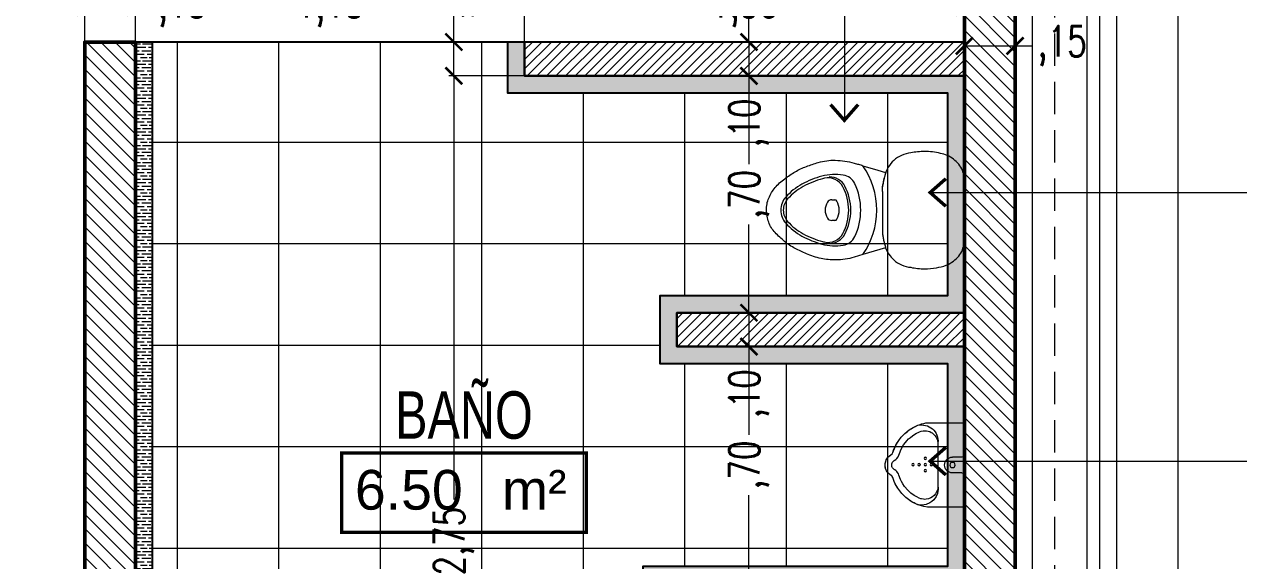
# Model space of a CAD drawing. Header units: millimetres. Extents: x 216 to 2687, y 57 to 1099.
# Drawn here: x 235.794 to 239.384, y 87.164 to 88.749 of the extents above; entities that cross this region are included whole.
import ezdxf
from ezdxf.enums import TextEntityAlignment as Align

# ---------------------------------------------------------------- set-up
doc = ezdxf.new("R2010")
doc.units = ezdxf.units.MM
doc.header["$LTSCALE"] = 0.5
doc.set_wipeout_variables(frame=1)
doc.header["$PDMODE"] = 35
doc.linetypes.add('DASHDOT2', pattern=[12.7, 6.35, -3.175, 0, -3.175])
for name, color, linetype, lineweight in [('A-COTAS', 7, 'Continuous', 9), ('A-EJES', 7, 'DASHDOT2', 9), ('A-HID-APAR', 46, 'Continuous', 13), ('A-MURO', 5, 'Continuous', 50), ('A-MURO-ACHU', 250, 'Continuous', 0), ('A-MURO-ANTE', 150, 'Continuous', 25), ('A-PISO', 7, 'Continuous', 15), ('A-PISO -ACHU', 55, 'Continuous', 0), ('A-PISO -GRAN', 43, 'Continuous', 13), ('A-TEXT-ESPA', 1, 'Continuous', 9), ('A-TEXT-FLEC', 4, 'Continuous', 9), ('A-WIPEOUT', 255, 'Continuous', 0)]:
    doc.layers.add(name, color=color, linetype=linetype, lineweight=lineweight)
doc.layers.add('BORRADOR', color=3, linetype='Continuous', plot=False)
doc.styles.add('Cotas', font='romans.shx', dxfattribs={"width": 0.75})
doc.styles.add('ING_50', font='swisscl.ttf', dxfattribs={"height": 0.08})
doc.styles.add('swis Lt BT', font='swissl.ttf')
doc.dimstyles.new("1-25'", dxfattribs={"dimtxt": 0.075, "dimasz": 0.05, "dimexe": 0.015, "dimexo": 0, "dimgap": 0.02, "dimtad": 0, "dimzin": 4, "dimtxsty": 'Cotas', "dimblk": 'ARCHTICK', "dimcen": 0.09, "dimclrd": 142, "dimclre": 2, "dimclrt": 2, "dimadec": 0, "dimazin": 0, "dimtfac": 1, "dimtmove": 0, "dimatfit": 3, "dimfxl": 0.1, "dimlwd": 13, "dimlwe": 9, "dimarcsym": 2})
doc.dimstyles.new("1-50'---", dxfattribs={"dimtxt": 0.15, "dimasz": 0.1, "dimexe": 0.045, "dimexo": 0, "dimgap": 0.02, "dimtad": 0, "dimzin": 4, "dimtxsty": 'Cotas', "dimblk": 'ARCHTICK', "dimcen": 0.09, "dimclrd": 40, "dimclre": 74, "dimclrt": 256, "dimadec": 0, "dimazin": 0, "dimtfac": 1, "dimtmove": 0, "dimatfit": 3, "dimfxl": 30, "dimfxlon": 1, "dimlwd": 13, "dimlwe": 9, "dimarcsym": 2})
pattern_1 = [(135, (-2414.348867, -998.31859), (-0.02121320344, -0.02121320344), [])]
pattern_2 = [(45, (-2414.348867, -998.31859), (-0.01414213562, 0.01414213562), [])]

# ---------------------------------------------------------------- blocks, each defined once
blk = doc.blocks.new('ORINAL_NIÑOS_PL')
at = {"layer": 'A-HID-APAR'}
for p, q in [((-0.0234, -0.0078), (-0.0234, -0.0352)), ((0.0234, -0.0078), (0.0234, -0.0352))]:
    blk.add_line(p, q, dxfattribs=at)
for points in [[(0.125, 0), (-0.125, 0), (-0.125, -0.1094), (-0.123, -0.1196), (-0.1189, -0.1337), (-0.1158, -0.1414), (-0.1095, -0.1539), (-0.107, -0.158), (-0.1022, -0.1652), (-0.0957, -0.1733), (-0.0841, -0.1852), (-0.0683, -0.1971), (-0.0558, -0.2042), (-0.0483, -0.2076), (-0.0368, -0.2117), (-0.0329, -0.2137), (-0.0313, -0.2154), (-0.0303, -0.2167), (-0.0282, -0.22), (-0.0237, -0.225), (-0.02, -0.2281), (-0.0169, -0.23), (-0.0131, -0.2318), (-0.0078, -0.2335), (-0.0041, -0.2341), (-0.0007, -0.2344), (0.0048, -0.234), (0.012, -0.2323), (0.0181, -0.2293), (0.0236, -0.2251), (0.0273, -0.2211), (0.0301, -0.217), (0.0329, -0.2137), (0.0368, -0.2117), (0.044, -0.2093), (0.0546, -0.2048), (0.0627, -0.2006), (0.0826, -0.1864), (0.0933, -0.1761), (0.1037, -0.163), (0.1111, -0.1511), (0.1173, -0.1378), (0.1198, -0.131), (0.1213, -0.1263), (0.123, -0.1198), (0.1242, -0.1143), (0.125, -0.1094)], [(0.0624, -0.0781), (-0.0624, -0.0781), (-0.0685, -0.0786), (-0.074, -0.0799), (-0.0794, -0.082), (-0.0853, -0.0855), (-0.09, -0.0895), (-0.0941, -0.0943), (-0.0972, -0.0995), (-0.0998, -0.1059), (-0.1012, -0.1126), (-0.1015, -0.1172), (-0.1013, -0.1213), (-0.1004, -0.1266), (-0.0998, -0.1287), (-0.098, -0.1333), (-0.0943, -0.141), (-0.0901, -0.1483), (-0.0831, -0.1579), (-0.0745, -0.1674), (-0.063, -0.1771), (-0.056, -0.1818), (-0.049, -0.1858), (-0.0429, -0.1887), (-0.0295, -0.1936), (-0.0258, -0.1952), (-0.0223, -0.1973), (-0.0193, -0.1997), (-0.0162, -0.2029), (-0.0145, -0.2052), (-0.0139, -0.2061), (-0.013, -0.2075), (-0.0121, -0.2089), (-0.0102, -0.2109), (-0.0081, -0.2125), (-0.0065, -0.2134), (-0.005, -0.214), (-0.0029, -0.2146), (0, -0.2148), (0.0034, -0.2145), (0.0082, -0.2124), (0.0103, -0.2108), (0.0132, -0.2072), (0.0161, -0.2031), (0.0197, -0.1993), (0.0243, -0.196), (0.0289, -0.1938), (0.0336, -0.1922), (0.0473, -0.1866), (0.0596, -0.1795), (0.0669, -0.1741), (0.0715, -0.1702), (0.077, -0.1649), (0.0818, -0.1595), (0.0863, -0.1538), (0.0909, -0.1469), (0.0941, -0.1414), (0.0963, -0.137), (0.0984, -0.1324), (0.1001, -0.1275), (0.1012, -0.1222), (0.1015, -0.1182), (0.1015, -0.1154), (0.1011, -0.1118), (0.1001, -0.1069), (0.0987, -0.1026), (0.0965, -0.0981), (0.095, -0.0956), (0.0924, -0.0921), (0.0895, -0.089), (0.0859, -0.086), (0.083, -0.084), (0.0794, -0.082), (0.0739, -0.0798), (0.0712, -0.0791), (0.0681, -0.0785), (0.0653, -0.0782)]]:
    blk.add_lwpolyline(points, close=True, dxfattribs=at)
blk.add_lwpolyline([(0.1173, -0.1378, 0.514062), (0.0653, -0.0782), (-0.0624, -0.0781), (-0.0668, -0.0777), (-0.0719, -0.0777), (-0.0773, -0.0783), (-0.0837, -0.0797), (-0.0933, -0.0838), (-0.1024, -0.0904), (-0.1081, -0.0964), (-0.1119, -0.102), (-0.1165, -0.1127), (-0.118, -0.1191), (-0.1186, -0.1268), (-0.1183, -0.1322), (-0.1178, -0.1352), (-0.1174, -0.1374), (-0.1158, -0.1414), (-0.1137, -0.1456), (-0.1122, -0.1489), (-0.1095, -0.1539), (-0.1046, -0.1616), (-0.099, -0.1692), (-0.0957, -0.1733), (-0.0899, -0.1792), (-0.0841, -0.1852), (-0.0762, -0.1911), (-0.0683, -0.1971), (-0.0621, -0.2007), (-0.0558, -0.2042), (-0.0483, -0.2076), (-0.0426, -0.2096), (-0.0368, -0.2117), (-0.034, -0.213), (-0.0321, -0.2145), (-0.0308, -0.216), (-0.0282, -0.22), (-0.026, -0.2225), (-0.0219, -0.2265), (-0.0169, -0.23), (-0.0104, -0.2327), (-0.0059, -0.2338), (-0.0007, -0.2344), (0.0048, -0.234), (0.0105, -0.2326), (0.015, -0.2308), (0.0209, -0.2272), (0.0255, -0.2231), (0.0301, -0.217), (0.0329, -0.2137), (0.0368, -0.2117), (0.0493, -0.207), (0.0586, -0.2027), (0.0726, -0.1935), (0.0826, -0.1864), (0.0879, -0.1813), (0.0933, -0.1761), (0.0985, -0.1696), (0.1037, -0.163), (0.1074, -0.1571), (0.1111, -0.1511), (0.1142, -0.1445)], format="xyb", close=True, dxfattribs=at)
at = {"layer": 'A-HID-APAR', "color": 250}
for points in [[(-0.0021, -0.0977, -1), (0.0049, -0.0977, -1)], [(-0.0201, -0.1157, -1), (-0.0131, -0.1157, -1)], [(-0.0021, -0.1157, -1), (0.0049, -0.1157, -1)], [(-0.0021, -0.1337, -1), (0.0049, -0.1337, -1)], [(0.0159, -0.1157, -1), (0.0229, -0.1157, -1)], [(-0.0021, -0.1517, -1), (0.0049, -0.1517, -1)]]:
    blk.add_lwpolyline(points, format="xyb", close=True, dxfattribs=at)
at = {"layer": 'A-HID-APAR'}
blk.add_circle((0, -0.0352), 0.00781, dxfattribs=at)
for centre, radius, start, end in [((-0.0313, -0.0078), 0.00781, 359.9995, 89.9995), ((0, -0.0352), 0.0234, 179.9995, 359.9995), ((0.0312, -0.0078), 0.00781, 89.9995, 179.9995)]:
    blk.add_arc(centre, radius, start, end, dxfattribs=at)
blk = doc.blocks.new('IND_ESPACIO_PL')
at = {"layer": 'A-TEXT-ESPA', "color": 7, "const_width": 0.00945}
blk.add_lwpolyline([(-0.3615, 0), (-0.3615, -0.2344), (0.3615, -0.2344), (0.3615, 0)], close=True, dxfattribs=at)
at = {"layer": 'A-TEXT-ESPA', "color": 7, "style": 'swis Lt BT'}
blk.add_text('m²', height=0.11719, dxfattribs=at).set_placement((0.1124, -0.1674))
at = {"layer": 'A-TEXT-ESPA', "style": 'ING_50'}
blk.add_attdef('NOMBRE-DEL-ESPACIO', text='', height=0.14, dxfattribs=at).set_placement((0, 0), align=Align.BOTTOM_CENTER)
at = {"layer": 'A-TEXT-ESPA', "style": 'swis Lt BT'}
blk.add_attdef('00.00', text='', height=0.227, dxfattribs=at).set_placement((-0.3222, -0.1674), (0.068, -0.1674), align=Align.ALIGNED)
blk = doc.blocks.new('_ArchTick')
at = {"color": 0, "linetype": 'ByBlock', "const_width": 0.15}
blk.add_lwpolyline([(-0.5, -0.5), (0.5, 0.5)], dxfattribs=at)
blk = doc.blocks.new('*D147')
at = {"layer": 'A-COTAS', "color": 2, "linetype": 'DASHDOT2', "lineweight": 9, "transparency": 16777216}
for p, q in [((232.6478, 88.6969), (232.6478, 88.8157)), ((235.9728, 88.6969), (235.9728, 88.8157))]:
    blk.add_line(p, q, dxfattribs=at)
at = {"layer": 'A-COTAS', "color": 142, "linetype": 'Continuous', "lineweight": 13, "transparency": 16777216}
for p, q in [((232.6478, 88.8007), (234.1874, 88.8007)), ((235.9728, 88.8007), (234.4331, 88.8007))]:
    blk.add_line(p, q, dxfattribs=at)
at = {"layer": 'DEFPOINTS', "color": 0, "transparency": 16777216}
for p in [(235.9728, 88.8007), (232.6478, 88.6969), (235.9728, 88.6969)]:
    blk.add_point(p, dxfattribs=at)
at = {"layer": 'A-COTAS', "color": 142, "lineweight": 13, "transparency": 16777216, "xscale": 0.05, "yscale": 0.05, "zscale": 0.05, "rotation": 180}
blk.add_blockref('_ArchTick', (232.6478, 88.8007), dxfattribs=at)
at = {"layer": 'A-COTAS', "color": 142, "lineweight": 13, "transparency": 16777216, "xscale": 0.05, "yscale": 0.05, "zscale": 0.05}
blk.add_blockref('_ArchTick', (235.9728, 88.8007), dxfattribs=at)
at = {"layer": 'A-COTAS', "color": 2, "transparency": 16777216, "insert": (234.3103, 88.8007), "char_height": 0.09, "attachment_point": 5, "style": 'Cotas'}
blk.add_mtext('3,33', dxfattribs=at)
blk = doc.blocks.new('*D148')
at = {"layer": 'A-COTAS', "color": 2, "linetype": 'DASHDOT2', "lineweight": 9, "transparency": 16777216}
for p, q in [((235.9728, 88.6969), (235.9728, 88.8157)), ((236.1228, 88.6969), (236.1228, 88.8157))]:
    blk.add_line(p, q, dxfattribs=at)
at = {"layer": 'A-COTAS', "color": 142, "linetype": 'Continuous', "lineweight": 13, "transparency": 16777216}
for p, q in [((235.9728, 88.8007), (236.1228, 88.8007)), ((236.1228, 88.8007), (236.1728, 88.8007))]:
    blk.add_line(p, q, dxfattribs=at)
at = {"layer": 'DEFPOINTS', "color": 0, "transparency": 16777216}
for p in [(236.1228, 88.8007), (235.9728, 88.6969), (236.1228, 88.6969)]:
    blk.add_point(p, dxfattribs=at)
at = {"layer": 'A-COTAS', "color": 142, "lineweight": 13, "transparency": 16777216, "xscale": 0.05, "yscale": 0.05, "zscale": 0.05, "rotation": 180}
blk.add_blockref('_ArchTick', (235.9728, 88.8007), dxfattribs=at)
at = {"layer": 'A-COTAS', "color": 142, "lineweight": 13, "transparency": 16777216, "xscale": 0.05, "yscale": 0.05, "zscale": 0.05}
blk.add_blockref('_ArchTick', (236.1228, 88.8007), dxfattribs=at)
at = {"layer": 'A-COTAS', "color": 2, "transparency": 16777216, "insert": (236.2619, 88.8007), "char_height": 0.09, "attachment_point": 5, "style": 'Cotas'}
blk.add_mtext(',15', dxfattribs=at)
blk = doc.blocks.new('*D149')
at = {"layer": 'A-COTAS', "color": 2, "linetype": 'DASHDOT2', "lineweight": 9, "transparency": 16777216}
for p, q in [((236.1228, 88.6969), (236.1228, 88.8157)), ((237.2728, 88.6969), (237.2728, 88.8157))]:
    blk.add_line(p, q, dxfattribs=at)
at = {"layer": 'A-COTAS', "color": 142, "linetype": 'Continuous', "lineweight": 13, "transparency": 16777216}
for p, q in [((236.1228, 88.8007), (236.5797, 88.8007)), ((237.2728, 88.8007), (236.8158, 88.8007))]:
    blk.add_line(p, q, dxfattribs=at)
at = {"layer": 'DEFPOINTS', "color": 0, "transparency": 16777216}
for p in [(237.2728, 88.8007), (236.1228, 88.6969), (237.2728, 88.6969)]:
    blk.add_point(p, dxfattribs=at)
at = {"layer": 'A-COTAS', "color": 142, "lineweight": 13, "transparency": 16777216, "xscale": 0.05, "yscale": 0.05, "zscale": 0.05, "rotation": 180}
blk.add_blockref('_ArchTick', (236.1228, 88.8007), dxfattribs=at)
at = {"layer": 'A-COTAS', "color": 142, "lineweight": 13, "transparency": 16777216, "xscale": 0.05, "yscale": 0.05, "zscale": 0.05}
blk.add_blockref('_ArchTick', (237.2728, 88.8007), dxfattribs=at)
at = {"layer": 'A-COTAS', "color": 2, "transparency": 16777216, "insert": (236.6978, 88.8007), "char_height": 0.09, "attachment_point": 5, "style": 'Cotas'}
blk.add_mtext('1,15', dxfattribs=at)
blk = doc.blocks.new('*D150')
at = {"layer": 'A-COTAS', "color": 2, "linetype": 'DASHDOT2', "lineweight": 9, "transparency": 16777216}
for p, q in [((237.2728, 88.6969), (237.2728, 88.8157)), ((238.5728, 88.6969), (238.5728, 88.8157))]:
    blk.add_line(p, q, dxfattribs=at)
at = {"layer": 'A-COTAS', "color": 142, "linetype": 'Continuous', "lineweight": 13, "transparency": 16777216}
for p, q in [((237.2728, 88.8007), (237.8047, 88.8007)), ((238.5728, 88.8007), (238.0408, 88.8007))]:
    blk.add_line(p, q, dxfattribs=at)
at = {"layer": 'DEFPOINTS', "color": 0, "transparency": 16777216}
for p in [(238.5728, 88.8007), (237.2728, 88.6969), (238.5728, 88.6969)]:
    blk.add_point(p, dxfattribs=at)
at = {"layer": 'A-COTAS', "color": 142, "lineweight": 13, "transparency": 16777216, "xscale": 0.05, "yscale": 0.05, "zscale": 0.05, "rotation": 180}
blk.add_blockref('_ArchTick', (237.2728, 88.8007), dxfattribs=at)
at = {"layer": 'A-COTAS', "color": 142, "lineweight": 13, "transparency": 16777216, "xscale": 0.05, "yscale": 0.05, "zscale": 0.05}
blk.add_blockref('_ArchTick', (238.5728, 88.8007), dxfattribs=at)
at = {"layer": 'A-COTAS', "color": 2, "transparency": 16777216, "insert": (237.9228, 88.8007), "char_height": 0.09, "attachment_point": 5, "style": 'Cotas'}
blk.add_mtext('1,30', dxfattribs=at)
blk = doc.blocks.new('*D151')
at = {"layer": 'A-COTAS', "color": 2, "linetype": 'DASHDOT2', "lineweight": 9, "transparency": 16777216}
for p, q in [((238.5728, 88.6969), (238.5728, 88.6704)), ((238.7228, 88.6854), (238.7228, 88.7004))]:
    blk.add_line(p, q, dxfattribs=at)
at = {"layer": 'A-COTAS', "color": 142, "linetype": 'Continuous', "lineweight": 13, "transparency": 16777216}
for p, q in [((238.5728, 88.6854), (238.7228, 88.6854)), ((238.7228, 88.6854), (238.7728, 88.6854))]:
    blk.add_line(p, q, dxfattribs=at)
at = {"layer": 'DEFPOINTS', "color": 0, "transparency": 16777216}
for p in [(238.5728, 88.6969), (238.7228, 88.6854), (238.7228, 88.6854)]:
    blk.add_point(p, dxfattribs=at)
at = {"layer": 'A-COTAS', "color": 142, "lineweight": 13, "transparency": 16777216, "xscale": 0.05, "yscale": 0.05, "zscale": 0.05, "rotation": 180}
blk.add_blockref('_ArchTick', (238.5728, 88.6854), dxfattribs=at)
at = {"layer": 'A-COTAS', "color": 142, "lineweight": 13, "transparency": 16777216, "xscale": 0.05, "yscale": 0.05, "zscale": 0.05}
blk.add_blockref('_ArchTick', (238.7228, 88.6854), dxfattribs=at)
at = {"layer": 'A-COTAS', "color": 2, "transparency": 16777216, "insert": (238.8619, 88.6854), "char_height": 0.09, "attachment_point": 5, "style": 'Cotas'}
blk.add_mtext(',15', dxfattribs=at)
blk = doc.blocks.new('*U253')
at = {"layer": 'A-TEXT-FLEC'}
blk.add_lwpolyline([(4.6526, 0), (0, 0), (0, 0.137)], dxfattribs=at)
at = {"layer": 'A-TEXT-FLEC', "const_width": 0.01}
blk.add_lwpolyline([(4.6062, -0.0408), (4.6526, 0), (4.6062, 0.0408)], dxfattribs=at)
blk = doc.blocks.new('A$C0CC1581C')
at = {"layer": 'A-HID-APAR'}
for p, q in [((-0.3919, 0.0305), (-0.3826, 0.0305)), ((-0.3826, -0.0305), (-0.3919, -0.0305))]:
    blk.add_line(p, q, dxfattribs=at)
at = {"layer": 'A-HID-APAR', "ltscale": 5}
for points in [[(-0.2328, -0.1111), (-0.2664, -0.1213), (-0.3, -0.1314), (-0.3258, -0.1391, -0.035229), (-0.352, -0.145, -0.038161), (-0.381, -0.1472, -0.050267), (-0.4238, -0.1429, -0.054029), (-0.4669, -0.1291, -0.005873), (-0.4836, -0.1214, -0.006971), (-0.5002, -0.1133, -0.029177), (-0.5166, -0.1037, -0.030276), (-0.5317, -0.0923, -0.011516), (-0.5458, -0.0797, -0.012614), (-0.5592, -0.0664, -0.05415), (-0.5704, -0.052, -0.055251), (-0.5782, -0.0356, -0.036463), (-0.5828, -0.018, -0.037012), (-0.5848, 0, -0.0547), (-0.5834, 0.0182, -0.0547), (-0.5782, 0.0356, -0.03701), (-0.5698, 0.0518, -0.031881), (-0.5592, 0.0665, -0.034858), (-0.5462, 0.0803, -0.015068), (-0.5312, 0.0927, -0.023938), (-0.5002, 0.1133, -0.048189), (-0.4669, 0.1291, 0.021037), (-0.4495, 0.1351, -0.006433), (-0.4319, 0.1407, -0.041263), (-0.407, 0.1461, -0.041263), (-0.3816, 0.1473, -0.027249), (-0.3535, 0.1447, -0.027249), (-0.3258, 0.1391, 0.017665), (-0.3128, 0.1355, -0.037289), (-0.3, 0.1314), (-0.2558, 0.1181), (-0.2328, 0.1111, 0.019521), (-0.2375, 0.0943, 0.019521), (-0.2409, 0.0772, 0.053063), (-0.2429, 0.0658, 0.053063), (-0.2425, 0.0541), (-0.2425, -0.0541, 0.01775), (-0.2421, -0.0657, 0.017745), (-0.2409, -0.0772, 0.017732), (-0.2388, -0.0886, 0.017699), (-0.236, -0.0998, -0.003025)], [(0, -0.0785), (0, 0.0785, 0.070381), (-0.0055, 0.1175, 0.120808), (-0.0321, 0.1505, 0.120794), (-0.071, 0.1675, 0.065449), (-0.1176, 0.1734, 0.052438), (-0.1588, 0.169, 0.158532), (-0.2087, 0.147, 0.151151), (-0.2354, 0.1023, 0.027275), (-0.2429, 0.0658, 0.053063), (-0.2425, 0.0541), (-0.2421, -0.0657, 0.069374), (-0.2388, -0.0886, 0.014492), (-0.2328, -0.1111, 0.124468), (-0.2087, -0.147, 0.158532), (-0.1588, -0.169, 0.052438), (-0.1176, -0.1734, 0.040979), (-0.0825, -0.1704, 0.039077), (-0.0542, -0.1629, 0.07142), (-0.0321, -0.1505, 0.120808), (-0.0055, -0.1175, 0.035138), (-0.0014, -0.0982, 0.035138), (0, -0.0785, 1.502568)]]:
    blk.add_lwpolyline(points, format="xyb", close=True, dxfattribs=at)
at = {"layer": 'A-HID-APAR'}
for centre, radius, start, end in [((-0.4894, 0), 0.2305, 359.9965, 34.7369), ((-0.3909, -0.0851), 0.1847, 118.8411, 137.991), ((-0.3544, -0.1514), 0.2604, 104.8553, 118.8406), ((-0.3544, -0.1514), 0.2526, 104.8582, 118.8425), ((-0.3816, -0.0489), 0.1544, 81.2365, 104.856), ((-0.3815, -0.0486), 0.1463, 102.8102, 104.9155), ((-0.403, 0.0457), 0.0497, 27.8305, 102.7461), ((-0.3986, 0.0469), 0.0514, 27.3202, 90.9932), ((-0.365, 0.0589), 0.0453, 25.303, 81.2352), ((-0.4894, 0), 0.183, 359.9962, 25.3034), ((-0.4854, 0), 0.0575, 137.9912, 179.9964), ((-0.3909, -0.0851), 0.177, 118.8417, 137.9915), ((-0.4894, 0), 0.1474, 359.9965, 27.8302), ((-0.4894, 0), 0.1536, 359.9964, 27.3202), ((-0.4854, 0), 0.0575, 179.9964, 222.0017), ((-0.4854, 0), 0.0498, 137.9912, 179.9964), ((-0.4854, 0), 0.0498, 179.9964, 222.0017), ((-0.3675, 0), 0.044, 147.9128, 179.9964), ((-0.3675, 0), 0.044, 179.9964, 212.08), ((-0.3919, 0.0153), 0.0152, 90.1804, 147.9132), ((-0.3826, 0.0238), 0.00668, 26.9667, 89.9964), ((-0.4294, 0), 0.0592, 359.9961, 26.9649), ((-0.4294, 0), 0.0592, 333.028, 359.9967), ((-0.4894, 0), 0.1474, 332.1626, 359.9964), ((-0.4894, 0), 0.1536, 332.6727, 359.9964), ((-0.4894, 0), 0.183, 334.6895, 359.9966), ((-0.4894, 0), 0.2305, 325.2559, 359.9964), ((-0.3909, 0.0851), 0.177, 222.0013, 241.1511), ((-0.3919, -0.0152), 0.0152, 212.0796, 269.8124), ((-0.3826, -0.0238), 0.00668, 269.9964, 333.0261), ((-0.3909, 0.0851), 0.1847, 222.0019, 241.1518), ((-0.3544, 0.1514), 0.2526, 241.1503, 255.1346), ((-0.403, -0.0456), 0.0497, 257.2467, 332.1623), ((-0.3986, -0.0469), 0.0514, 268.9996, 332.6726), ((-0.3544, 0.1514), 0.2604, 241.1523, 255.1376), ((-0.3816, 0.0489), 0.1544, 255.1368, 278.7564), ((-0.3815, 0.0486), 0.1463, 255.0773, 257.1827), ((-0.365, -0.0588), 0.0453, 278.7577, 334.6898)]:
    blk.add_arc(centre, radius, start, end, dxfattribs=at)
blk = doc.blocks.new('*U256')
at = {"layer": 'A-TEXT-FLEC'}
blk.add_lwpolyline([(4.9062, 0), (4.9062, -1.0612)], dxfattribs=at)
at = {"layer": 'A-TEXT-FLEC', "const_width": 0.01}
blk.add_lwpolyline([(4.947, -1.0147), (4.9062, -1.0612), (4.8654, -1.0147)], dxfattribs=at)
blk = doc.blocks.new('*D375')
at = {"layer": 'A-COTAS', "color": 142, "linetype": 'Continuous', "lineweight": 13, "transparency": 16777216}
for p, q in [((237.0638, 88.6969), (237.0638, 88.7469)), ((237.0638, 88.5969), (237.0638, 88.6969))]:
    blk.add_line(p, q, dxfattribs=at)
at = {"layer": 'A-COTAS', "color": 2, "linetype": 'DASHDOT2', "lineweight": 9, "transparency": 16777216}
for p, q in [((237.2728, 88.6969), (237.0488, 88.6969)), ((237.2728, 88.5969), (237.0488, 88.5969))]:
    blk.add_line(p, q, dxfattribs=at)
at = {"layer": 'DEFPOINTS', "color": 0, "transparency": 16777216}
for p in [(237.0638, 88.6969), (237.2728, 88.6969), (237.2728, 88.5969)]:
    blk.add_point(p, dxfattribs=at)
at = {"layer": 'A-COTAS', "color": 142, "lineweight": 13, "transparency": 16777216, "xscale": 0.05, "yscale": 0.05, "zscale": 0.05}
for p, rotation in [((237.0638, 88.6969), 90), ((237.0638, 88.5969), 270)]:
    blk.add_blockref('_ArchTick', p, dxfattribs=dict(at, rotation=rotation))
at = {"layer": 'A-COTAS', "color": 2, "transparency": 16777216, "insert": (237.0638, 88.836), "char_height": 0.09, "attachment_point": 5, "rotation": 90, "style": 'Cotas'}
blk.add_mtext(',10', dxfattribs=at)
blk = doc.blocks.new('*D376')
at = {"layer": 'A-COTAS', "color": 2, "linetype": 'DASHDOT2', "lineweight": 9, "transparency": 16777216}
for p, q in [((236.8164, 93.0054), (237.0788, 93.0054)), ((237.2728, 88.6969), (237.0488, 88.6969))]:
    blk.add_line(p, q, dxfattribs=at)
at = {"layer": 'A-COTAS', "color": 142, "linetype": 'Continuous', "lineweight": 13, "transparency": 16777216}
for p, q in [((237.0638, 93.0054), (237.0638, 90.9644)), ((237.0638, 88.6969), (237.0638, 90.7379))]:
    blk.add_line(p, q, dxfattribs=at)
at = {"layer": 'DEFPOINTS', "color": 0, "transparency": 16777216}
for p in [(236.8164, 93.0054), (237.0638, 93.0054), (237.2728, 88.6969)]:
    blk.add_point(p, dxfattribs=at)
at = {"layer": 'A-COTAS', "color": 142, "lineweight": 13, "transparency": 16777216, "xscale": 0.05, "yscale": 0.05, "zscale": 0.05}
for p, rotation in [((237.0638, 93.0054), 90), ((237.0638, 88.6969), 270)]:
    blk.add_blockref('_ArchTick', p, dxfattribs=dict(at, rotation=rotation))
at = {"layer": 'A-COTAS', "color": 2, "transparency": 16777216, "insert": (237.0638, 90.8512), "char_height": 0.09, "attachment_point": 5, "rotation": 90, "style": 'Cotas'}
blk.add_mtext('4,31', dxfattribs=at)
blk = doc.blocks.new('*D381')
at = {"layer": 'A-COTAS', "color": 2, "linetype": 'DASHDOT2', "lineweight": 9, "transparency": 16777216}
for p, q in [((237.2728, 88.5969), (237.0488, 88.5969)), ((237.2728, 85.8469), (237.0488, 85.8469))]:
    blk.add_line(p, q, dxfattribs=at)
at = {"layer": 'A-COTAS', "color": 142, "linetype": 'Continuous', "lineweight": 13, "transparency": 16777216}
for p, q in [((237.0638, 88.5969), (237.0638, 87.3448)), ((237.0638, 85.8469), (237.0638, 87.0991))]:
    blk.add_line(p, q, dxfattribs=at)
at = {"layer": 'DEFPOINTS', "color": 0, "transparency": 16777216}
for p in [(237.2728, 88.5969), (237.0638, 85.8469), (237.2728, 85.8469)]:
    blk.add_point(p, dxfattribs=at)
at = {"layer": 'A-COTAS', "color": 142, "lineweight": 13, "transparency": 16777216, "xscale": 0.05, "yscale": 0.05, "zscale": 0.05}
for p, rotation in [((237.0638, 88.5969), 90), ((237.0638, 85.8469), 270)]:
    blk.add_blockref('_ArchTick', p, dxfattribs=dict(at, rotation=rotation))
at = {"layer": 'A-COTAS', "color": 2, "transparency": 16777216, "insert": (237.0638, 87.2219), "char_height": 0.09, "attachment_point": 5, "rotation": 90, "style": 'Cotas'}
blk.add_mtext('2,75', dxfattribs=at)
blk = doc.blocks.new('*D385')
at = {"layer": 'A-COTAS', "color": 2, "linetype": 'DASHDOT2', "lineweight": 9, "transparency": 16777216}
for p, q in [((238.1153, 93.3969), (237.921, 93.3969)), ((237.936, 88.6969), (237.921, 88.6969))]:
    blk.add_line(p, q, dxfattribs=at)
at = {"layer": 'A-COTAS', "color": 142, "linetype": 'Continuous', "lineweight": 13, "transparency": 16777216}
for p, q in [((237.936, 93.3969), (237.936, 91.1698)), ((237.936, 88.6969), (237.936, 90.9241))]:
    blk.add_line(p, q, dxfattribs=at)
at = {"layer": 'DEFPOINTS', "color": 0, "transparency": 16777216}
for p in [(238.1153, 93.3969), (237.936, 88.6969), (237.936, 88.6969)]:
    blk.add_point(p, dxfattribs=at)
at = {"layer": 'A-COTAS', "color": 142, "lineweight": 13, "transparency": 16777216, "xscale": 0.05, "yscale": 0.05, "zscale": 0.05}
for p, rotation in [((237.936, 93.3969), 90), ((237.936, 88.6969), 270)]:
    blk.add_blockref('_ArchTick', p, dxfattribs=dict(at, rotation=rotation))
at = {"layer": 'A-COTAS', "color": 2, "transparency": 16777216, "insert": (237.936, 91.0469), "char_height": 0.09, "attachment_point": 5, "rotation": 90, "style": 'Cotas'}
blk.add_mtext('4,70', dxfattribs=at)
blk = doc.blocks.new('*D386')
at = {"layer": 'A-COTAS', "color": 2, "linetype": 'DASHDOT2', "lineweight": 9, "transparency": 16777216}
for p, q in [((237.936, 88.6969), (237.921, 88.6969)), ((237.936, 88.5969), (237.921, 88.5969))]:
    blk.add_line(p, q, dxfattribs=at)
at = {"layer": 'A-COTAS', "color": 142, "linetype": 'Continuous', "lineweight": 13, "transparency": 16777216}
for p, q in [((237.936, 88.6969), (237.936, 88.5969)), ((237.936, 88.5969), (237.936, 88.5469))]:
    blk.add_line(p, q, dxfattribs=at)
at = {"layer": 'DEFPOINTS', "color": 0, "transparency": 16777216}
for p in [(237.936, 88.6969), (237.936, 88.5969), (237.936, 88.5969)]:
    blk.add_point(p, dxfattribs=at)
at = {"layer": 'A-COTAS', "color": 142, "lineweight": 13, "transparency": 16777216, "xscale": 0.05, "yscale": 0.05, "zscale": 0.05}
for p, rotation in [((237.936, 88.6969), 90), ((237.936, 88.5969), 270)]:
    blk.add_blockref('_ArchTick', p, dxfattribs=dict(at, rotation=rotation))
at = {"layer": 'A-COTAS', "color": 2, "transparency": 16777216, "insert": (237.936, 88.4578), "char_height": 0.09, "attachment_point": 5, "rotation": 90, "style": 'Cotas'}
blk.add_mtext(',10', dxfattribs=at)
blk = doc.blocks.new('*D387')
at = {"layer": 'A-COTAS', "color": 2, "linetype": 'DASHDOT2', "lineweight": 9, "transparency": 16777216}
for p, q in [((237.936, 88.5969), (237.921, 88.5969)), ((237.936, 87.8969), (237.921, 87.8969))]:
    blk.add_line(p, q, dxfattribs=at)
at = {"layer": 'A-COTAS', "color": 142, "linetype": 'Continuous', "lineweight": 13, "transparency": 16777216}
for p, q in [((237.936, 88.5969), (237.936, 88.336)), ((237.936, 87.8969), (237.936, 88.1578))]:
    blk.add_line(p, q, dxfattribs=at)
at = {"layer": 'DEFPOINTS', "color": 0, "transparency": 16777216}
for p in [(237.936, 88.5969), (237.936, 87.8969), (237.936, 87.8969)]:
    blk.add_point(p, dxfattribs=at)
at = {"layer": 'A-COTAS', "color": 142, "lineweight": 13, "transparency": 16777216, "xscale": 0.05, "yscale": 0.05, "zscale": 0.05}
for p, rotation in [((237.936, 88.5969), 90), ((237.936, 87.8969), 270)]:
    blk.add_blockref('_ArchTick', p, dxfattribs=dict(at, rotation=rotation))
at = {"layer": 'A-COTAS', "color": 2, "transparency": 16777216, "insert": (237.936, 88.2469), "char_height": 0.09, "attachment_point": 5, "rotation": 90, "style": 'Cotas'}
blk.add_mtext(',70', dxfattribs=at)
blk = doc.blocks.new('*D388')
at = {"layer": 'A-COTAS', "color": 2, "linetype": 'DASHDOT2', "lineweight": 9, "transparency": 16777216}
for p, q in [((237.936, 87.8969), (237.921, 87.8969)), ((237.936, 87.7969), (237.921, 87.7969))]:
    blk.add_line(p, q, dxfattribs=at)
at = {"layer": 'A-COTAS', "color": 142, "linetype": 'Continuous', "lineweight": 13, "transparency": 16777216}
for p, q in [((237.936, 87.8969), (237.936, 87.7969)), ((237.936, 87.7969), (237.936, 87.7469))]:
    blk.add_line(p, q, dxfattribs=at)
at = {"layer": 'DEFPOINTS', "color": 0, "transparency": 16777216}
for p in [(237.936, 87.8969), (237.936, 87.7969), (237.936, 87.7969)]:
    blk.add_point(p, dxfattribs=at)
at = {"layer": 'A-COTAS', "color": 142, "lineweight": 13, "transparency": 16777216, "xscale": 0.05, "yscale": 0.05, "zscale": 0.05}
for p, rotation in [((237.936, 87.8969), 90), ((237.936, 87.7969), 270)]:
    blk.add_blockref('_ArchTick', p, dxfattribs=dict(at, rotation=rotation))
at = {"layer": 'A-COTAS', "color": 2, "transparency": 16777216, "insert": (237.936, 87.6578), "char_height": 0.09, "attachment_point": 5, "rotation": 90, "style": 'Cotas'}
blk.add_mtext(',10', dxfattribs=at)
blk = doc.blocks.new('*D389')
at = {"layer": 'A-COTAS', "color": 2, "linetype": 'DASHDOT2', "lineweight": 9, "transparency": 16777216}
for p, q in [((237.936, 87.7969), (237.921, 87.7969)), ((237.936, 87.0969), (237.921, 87.0969))]:
    blk.add_line(p, q, dxfattribs=at)
at = {"layer": 'A-COTAS', "color": 142, "linetype": 'Continuous', "lineweight": 13, "transparency": 16777216}
for p, q in [((237.936, 87.7969), (237.936, 87.536)), ((237.936, 87.0969), (237.936, 87.3578))]:
    blk.add_line(p, q, dxfattribs=at)
at = {"layer": 'DEFPOINTS', "color": 0, "transparency": 16777216}
for p in [(237.936, 87.7969), (237.936, 87.0969), (237.936, 87.0969)]:
    blk.add_point(p, dxfattribs=at)
at = {"layer": 'A-COTAS', "color": 142, "lineweight": 13, "transparency": 16777216, "xscale": 0.05, "yscale": 0.05, "zscale": 0.05}
for p, rotation in [((237.936, 87.7969), 90), ((237.936, 87.0969), 270)]:
    blk.add_blockref('_ArchTick', p, dxfattribs=dict(at, rotation=rotation))
at = {"layer": 'A-COTAS', "color": 2, "transparency": 16777216, "insert": (237.936, 87.4469), "char_height": 0.09, "attachment_point": 5, "rotation": 90, "style": 'Cotas'}
blk.add_mtext(',70', dxfattribs=at)
blk = doc.blocks.new('*D394')
at = {"layer": 'A-COTAS', "color": 74, "linetype": 'DASHDOT2', "lineweight": 9, "transparency": 16777216}
for p, q in [((238.7228, 93.3969), (239.2497, 93.3969)), ((238.7228, 86.1969), (239.2497, 86.1969))]:
    blk.add_line(p, q, dxfattribs=at)
at = {"layer": 'A-COTAS', "color": 40, "linetype": 'Continuous', "lineweight": 13, "transparency": 16777216}
for p, q in [((239.2047, 93.3969), (239.2047, 89.9883)), ((239.2047, 86.1969), (239.2047, 89.6055))]:
    blk.add_line(p, q, dxfattribs=at)
at = {"layer": 'DEFPOINTS', "color": 0, "transparency": 16777216}
for p in [(238.7228, 93.3969), (239.2047, 93.3969), (238.7228, 86.1969)]:
    blk.add_point(p, dxfattribs=at)
at = {"layer": 'A-COTAS', "color": 40, "lineweight": 13, "transparency": 16777216, "xscale": 0.1, "yscale": 0.1, "zscale": 0.1}
for p, rotation in [((239.2047, 93.3969), 90), ((239.2047, 86.1969), 270)]:
    blk.add_blockref('_ArchTick', p, dxfattribs=dict(at, rotation=rotation))
at = {"layer": 'A-COTAS', "transparency": 16777216, "insert": (239.2047, 89.7969), "char_height": 0.15, "attachment_point": 5, "rotation": 90, "style": 'Cotas'}
blk.add_mtext('7,20', dxfattribs=at)
blk = doc.blocks.new('*D397')
at = {"layer": 'A-COTAS', "color": 74, "linetype": 'DASHDOT2', "lineweight": 9, "transparency": 16777216}
for p, q in [((238.7228, 94.1569), (239.485, 94.1569)), ((238.7228, 85.6969), (239.485, 85.6969))]:
    blk.add_line(p, q, dxfattribs=at)
at = {"layer": 'A-COTAS', "color": 40, "linetype": 'Continuous', "lineweight": 13, "transparency": 16777216}
for p, q in [((239.44, 94.1569), (239.44, 90.1183)), ((239.44, 85.6969), (239.44, 89.7355))]:
    blk.add_line(p, q, dxfattribs=at)
at = {"layer": 'DEFPOINTS', "color": 0, "transparency": 16777216}
for p in [(238.7228, 94.1569), (239.44, 94.1569), (238.7228, 85.6969)]:
    blk.add_point(p, dxfattribs=at)
at = {"layer": 'A-COTAS', "color": 40, "lineweight": 13, "transparency": 16777216, "xscale": 0.1, "yscale": 0.1, "zscale": 0.1}
for p, rotation in [((239.44, 94.1569), 90), ((239.44, 85.6969), 270)]:
    blk.add_blockref('_ArchTick', p, dxfattribs=dict(at, rotation=rotation))
at = {"layer": 'A-COTAS', "transparency": 16777216, "insert": (239.44, 89.9269), "char_height": 0.15, "attachment_point": 5, "rotation": 90, "style": 'Cotas'}
blk.add_mtext('8,46', dxfattribs=at)

msp = doc.modelspace()

# ---------------------------------------------------------------- hatches: boundary and pattern name
at = {"layer": 'A-MURO-ACHU'}
h = msp.add_hatch(dxfattribs=at)
h.set_pattern_fill('_USER', color=256, scale=0.03, angle=135, pattern_type=0)
h.set_pattern_definition(pattern_1)
h.paths.add_polyline_path([(238.7228, 93.3969), (238.7228, 86.1969), (238.5728, 86.1969), (238.5728, 93.3969)])
h = msp.add_hatch(dxfattribs=at)
h.set_pattern_fill('_USER', color=256, scale=0.03, angle=135, pattern_type=0)
h.set_pattern_definition(pattern_1)
h.paths.add_polyline_path([(236.1228, 85.7469), (236.1228, 88.6969), (235.9728, 88.6969), (235.9728, 85.6969), (236.1228, 85.6969)])
h = msp.add_hatch(dxfattribs=at)
h.set_pattern_fill('_USER', color=252, scale=0.02, angle=45, pattern_type=0)
h.set_pattern_definition(pattern_2)
h.paths.add_polyline_path([(237.2728, 88.6969), (237.2728, 88.5969), (238.5728, 88.5969), (238.5728, 88.6969)])
h = msp.add_hatch(dxfattribs=at)
h.set_pattern_fill('_USER', color=252, scale=0.02, angle=45, pattern_type=0)
h.set_pattern_definition(pattern_2)
h.paths.add_polyline_path([(237.7228, 87.8969), (237.7228, 87.7969), (238.5728, 87.7969), (238.5728, 87.8969)])
at = {"layer": 'A-PISO -ACHU'}
h = msp.add_hatch(dxfattribs=at)
h.set_pattern_fill('ANSI33', color=253, scale=0.03, angle=45)
h.set_pattern_definition([(90, (-2414.34887, -998.31859), (-0.1905, 4e-17), []), (90, (-2414.25362, -998.22334), (-0.1905, 4e-17), [0.09525, -0.047625])])
h.paths.add_polyline_path([(238.9728, 89.6269), (238.7728, 89.6269), (238.7728, 85.9869), (238.7828, 85.9869), (238.9728, 85.9869)])
h = msp.add_hatch(dxfattribs=at)
h.set_pattern_fill('MUDSTONE', color=252, scale=0.1, angle=180, pattern_type=2)
h.set_pattern_definition([(180, (1330.733261, -2558.829705), (-0.02, -0.01), [0.03, -0.006, 0.02, -0.009, 0.027, -0.008])])
h.paths.add_polyline_path([(236.1228, 88.6969), (236.1228, 86.9425), (236.1728, 86.9425), (236.1728, 88.6969)])
h = msp.add_hatch(dxfattribs=at)
h.set_pattern_fill('NET', color=256, scale=0.0945, angle=180)
h.set_pattern_definition([(180, (1331.08326, -2558.8297), (-4e-17, -0.3000375), []), (270, (1331.08326, -2558.8297), (0.3000375, -6e-17), [])])
h.paths.add_polyline_path([(236.1728, 88.6969), (236.1728, 86.9425), (236.6728, 86.9425), (236.6728, 85.8969), (237.6228, 85.8969), (237.6228, 87.1469), (238.5228, 87.1469), (238.5228, 87.7469), (237.6728, 87.7469), (237.6728, 87.9469), (238.5228, 87.9469), (238.5228, 88.5469), (237.2228, 88.5469), (237.2228, 88.6969)])
h = msp.add_hatch(dxfattribs=at)
h.set_pattern_fill('MUDSTONE', color=252, scale=0.1, angle=180, pattern_type=2)
h.set_pattern_definition([(180, (1331.083261, -2558.829705), (-0.02, -0.01), [0.03, -0.006, 0.02, -0.009, 0.027, -0.008])])
h.paths.add_polyline_path([(237.2228, 88.6969), (237.2228, 88.5469), (238.5228, 88.5469), (238.5228, 87.9469), (237.6728, 87.9469), (237.6728, 87.7469), (238.5228, 87.7469), (238.5228, 87.1469), (237.6228, 87.1469), (237.6228, 85.8969), (236.6728, 85.8969), (236.6728, 85.8469), (237.6728, 85.8469), (237.6728, 87.0969), (238.5728, 87.0969), (238.5728, 87.7969), (237.7228, 87.7969), (237.7228, 87.8969), (238.5728, 87.8969), (238.5728, 88.5969), (237.2728, 88.5969), (237.2728, 88.6969)])

# ---------------------------------------------------------------- linework, layer by layer
at = {"layer": 'A-MURO'}
msp.add_lwpolyline([(236.1228, 85.8469), (236.1228, 85.8469), (236.1228, 88.6969), (235.9728, 88.6969), (235.9728, 85.6969), (236.1228, 85.6969)], close=True, dxfattribs=at)
at = {"layer": 'A-MURO-ANTE'}
for points in [[(237.2728, 88.6969), (237.2728, 88.5969), (238.5728, 88.5969), (238.5728, 88.6969)], [(237.7228, 87.8969), (237.7228, 87.7969), (238.5728, 87.7969), (238.5728, 87.8969)]]:
    msp.add_lwpolyline(points, close=True, dxfattribs=at)
at = {"layer": 'A-PISO'}
msp.add_lwpolyline([(220.1228, 94.4569), (239.0228, 94.4569), (239.0228, 83.8969), (220.1228, 83.8969)], close=True, dxfattribs=at)
msp.add_lwpolyline([(231.9271, 94.1569), (233.2184, 94.1569), (233.2184, 93.5469), (234.5134, 93.5469), (234.5134, 94.1569), (236.8078, 94.1569), (236.8078, 93.5469), (238.1028, 93.5469), (238.1028, 94.1569), (238.7228, 94.1569), (238.7228, 85.6969), (235.9728, 85.6969), (235.9728, 86.6469), (234.4728, 86.6469), (234.4728, 85.6969), (230.6728, 85.6969)], dxfattribs=at)
at = {"layer": 'A-PISO -ACHU', "color": 253}
msp.add_lwpolyline([(238.9728, 89.6269), (238.7728, 89.6269), (238.7728, 85.9869), (238.7828, 85.9869), (238.9728, 85.9869)], close=True, dxfattribs=at)
at = {"layer": 'BORRADOR'}
for points in [[(232.6478, 93.3969), (234.5134, 93.3969), (234.5134, 93.0054), (234.6634, 93.0054), (234.6634, 93.1298), (236.6578, 93.1298), (236.6578, 93.0054), (236.8078, 93.0054), (236.8078, 93.3969), (238.5728, 93.3969), (238.5728, 88.6969), (235.9728, 88.6969), (235.9728, 86.7969), (234.3228, 86.7969), (234.3228, 86.1469), (232.7228, 86.1469), (232.7228, 86.1969), (232.6478, 86.1969)], [(236.1228, 88.6969), (236.1228, 86.9425), (236.1728, 86.9425), (236.1728, 88.6969)], [(237.2228, 88.6969), (237.2228, 88.5469), (238.5228, 88.5469), (238.5228, 87.9469), (237.6728, 87.9469), (237.6728, 87.7469), (238.5228, 87.7469), (238.5228, 87.1469), (237.6228, 87.1469), (237.6228, 85.8969), (236.6728, 85.8969), (236.6728, 85.8469), (237.6728, 85.8469), (237.6728, 87.0969), (238.5728, 87.0969), (238.5728, 87.7969), (237.7228, 87.7969), (237.7228, 87.8969), (238.5728, 87.8969), (238.5728, 88.5969), (237.2728, 88.5969), (237.2728, 88.6969)]]:
    msp.add_lwpolyline(points, close=True, dxfattribs=at)

# ---------------------------------------------------------------- block references
at = {"layer": 'A-TEXT-ESPA', "color": 0}
ref = msp.add_blockref('IND_ESPACIO_PL', (237.0937, 87.4826), dxfattribs=at)
ref.add_attrib('00.00', '6.50', (236.7715, 87.3151), dxfattribs={"height": 0.11719, "style": 'swis Lt BT'})
ref.add_attrib('NOMBRE-DEL-ESPACIO', 'BAÑO', dxfattribs={"height": 0.14, "style": 'ING_50'}).set_placement((237.0937, 87.4826), align=Align.BOTTOM_CENTER)
at = {"layer": 'A-TEXT-FLEC', "xscale": -1, "rotation": 359.9999996047133}
for name, p in [('*U256', (243.1242, 89.5268)), ('*U253', (243.1242, 88.2522))]:
    msp.add_blockref(name, p, dxfattribs=at)

# ---------------------------------------------------------------- dimensions: what is measured, and where the dimension line sits
at = {"layer": 'A-COTAS'}
for base, p1, p2, picture, middle in [((239.44, 94.1569), (238.7228, 85.6969), (238.7228, 94.1569), '*D397', (239.44, 89.9269)), ((239.2047, 93.3969), (238.7228, 86.1969), (238.7228, 93.3969), '*D394', (239.2047, 89.7969))]:
    dim = msp.add_linear_dim(base=base, p1=p1, p2=p2, angle=90, dimstyle="1-50'---", dxfattribs=at)
    dim.commit()
    dim.dimension.update_dxf_attribs({"geometry": picture, "text_midpoint": middle})
for base, p1, p2, picture, middle in [((237.936, 88.6969), (238.1153, 93.3969), (237.936, 88.6969), '*D385', (237.936, 91.0469)), ((237.0638, 93.0054), (237.2728, 88.6969), (236.8164, 93.0054), '*D376', (237.0638, 90.8512)), ((237.0638, 88.6969), (237.2728, 88.5969), (237.2728, 88.6969), '*D375', (237.0638, 88.836)), ((237.0638, 85.8469), (237.2728, 88.5969), (237.2728, 85.8469), '*D381', (237.0638, 87.2219)), ((237.936, 87.7969), (237.936, 87.8969), (237.936, 87.7969), '*D388', (237.936, 87.6578)), ((237.936, 87.0969), (237.936, 87.7969), (237.936, 87.0969), '*D389', (237.936, 87.4469))]:
    dim = msp.add_linear_dim(base=base, p1=p1, p2=p2, angle=90, dimstyle="1-25'", override={"dimtxt": 0.09}, dxfattribs=at)
    dim.commit()
    dim.dimension.update_dxf_attribs({"geometry": picture, "text_midpoint": middle})
for base, p1, p2, picture, middle in [((235.97275454, 88.80071515), (232.64775453, 88.69691702), (235.97275454, 88.69691702), '*D147', (234.31025454, 88.80071515)), ((236.1228, 88.8007), (235.9728, 88.6969), (236.1228, 88.6969), '*D148', (236.2619, 88.8007)), ((237.2728, 88.8007), (236.1228, 88.6969), (237.2728, 88.6969), '*D149', (236.6978, 88.8007)), ((238.5728, 88.8007), (237.2728, 88.6969), (238.5728, 88.6969), '*D150', (237.9228, 88.8007)), ((238.7228, 88.6854), (238.5728, 88.6969), (238.7228, 88.6854), '*D151', (238.8619, 88.6854))]:
    dim = msp.add_linear_dim(base=base, p1=p1, p2=p2, dimstyle="1-25'", override={"dimtxt": 0.09}, dxfattribs=at)
    dim.commit()
    dim.dimension.update_dxf_attribs({"geometry": picture, "text_midpoint": middle})

# ---------------------------------------------------------------- next in the draw order: block references
at = {"layer": 'A-HID-APAR', "xscale": -1, "rotation": 270}
msp.add_blockref('ORINAL_NIÑOS_PL', (238.5728, 87.4469), dxfattribs=at)

# ---------------------------------------------------------------- next in the draw order: linework, layer by layer
at = {"layer": 'A-EJES', "ltscale": 0.25}
msp.add_line((238.5728, 95.9569), (238.5728, 82.3969), dxfattribs=at)
at = {"layer": 'A-MURO'}
msp.add_lwpolyline([(238.7228, 93.3969), (238.7228, 86.1969), (238.5728, 86.1969), (238.5728, 93.3969)], close=True, dxfattribs=at)
at = {"layer": 'A-PISO -GRAN'}
msp.add_lwpolyline([(236.1728, 88.6969), (236.1728, 86.9425), (236.6728, 86.9425), (236.6728, 85.8969), (237.6228, 85.8969), (237.6228, 87.1469), (238.5228, 87.1469), (238.5228, 87.7469), (237.6728, 87.7469), (237.6728, 87.9469), (238.5228, 87.9469), (238.5228, 88.5469), (237.2228, 88.5469), (237.2228, 88.6969)], close=True, dxfattribs=at)

# ---------------------------------------------------------------- next in the draw order: block references
at = {"layer": 'A-TEXT-FLEC', "xscale": -1, "rotation": 359.9999996047133}
msp.add_blockref('*U253', (243.1242, 87.4583), dxfattribs=at)

# ---------------------------------------------------------------- next in the draw order: block references
at = {"layer": 'A-HID-APAR'}
msp.add_blockref('A$C0CC1581C', (238.5728, 88.2001), dxfattribs=at)

# ---------------------------------------------------------------- next in the draw order: dimensions: what is measured, and where the dimension line sits
at = {"layer": 'A-COTAS'}
for base, p1, p2, picture, middle in [((237.936, 88.5969), (237.936, 88.6969), (237.936, 88.5969), '*D386', (237.936, 88.4578)), ((237.936, 87.8969), (237.936, 88.5969), (237.936, 87.8969), '*D387', (237.936, 88.2469))]:
    dim = msp.add_linear_dim(base=base, p1=p1, p2=p2, angle=90, dimstyle="1-25'", override={"dimtxt": 0.09}, dxfattribs=at)
    dim.commit()
    dim.dimension.update_dxf_attribs({"geometry": picture, "text_midpoint": middle})

doc.saveas('drawing.dxf')
